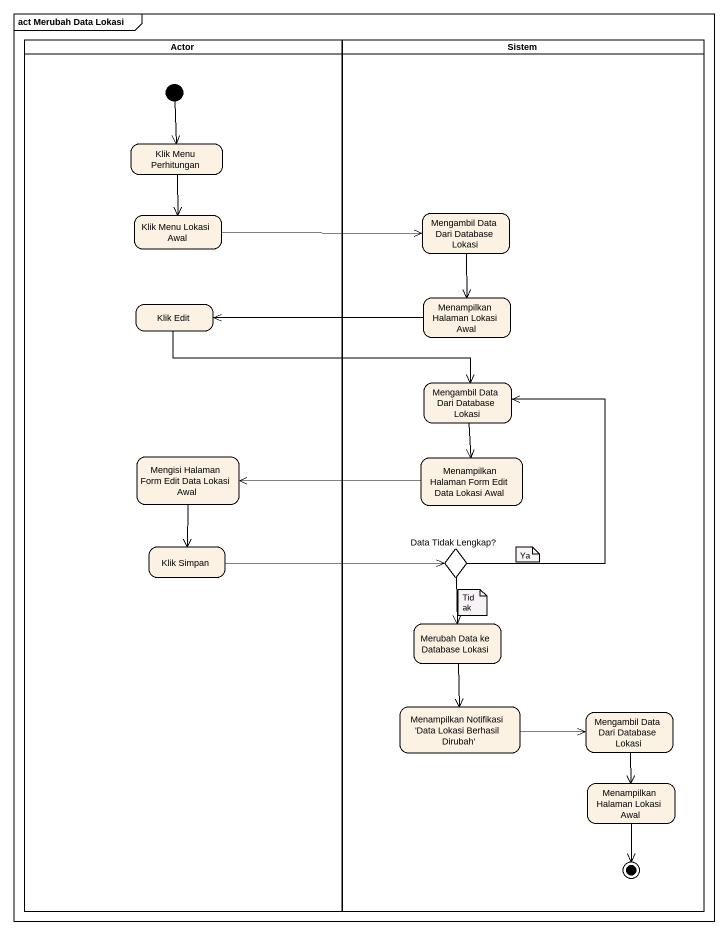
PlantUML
@startuml
mainframe act Merubah Data Lokasi
hide empty description
state "Actor" as Actor_ <<partition>> {
  state "Klik Menu Perhitungan" as Klik_Menu_Perhitungan
  state "Klik Menu Lokasi Awal" as Klik_Menu_Lokasi_Awal
  state "Klik Edit" as Klik_Edit
  state "Mengisi Halaman Form Edit Data Lokasi Awal" as Mengisi_Halaman_Form_Edit
  state "Klik Simpan" as Klik_Simpan
  [*] --> Klik_Menu_Perhitungan
}
state Sistem <<partition>> {
  state "Mengambil Data Dari Database Lokasi" as Mengambil_Data_Dari
  state "Menampilkan Halaman Lokasi Awal" as Menampilkan_Halaman_Lokasi
  state "Mengambil Data Dari Database Lokasi" as Mengambil_Data_Dari_2
  state "Menampilkan Halaman Form Edit Data Lokasi Awal" as Menampilkan_Halaman_Form
  state "Data Tidak Lengkap?" as Data_Tidak_Lengkap <<choice>>
  state "Merubah Data ke Database Lokasi" as Merubah_Data_ke_Database
  state "Menampilkan Notifikasi 'Data Lokasi Berhasil Dirubah'" as Menampilkan_Notifikasi_Data
  state "Mengambil Data Dari Database Lokasi" as Mengambil_Data_Dari_3
  state "Menampilkan Halaman Lokasi Awal" as Menampilkan_Halaman_Lokasi_2
  Menampilkan_Halaman_Lokasi_2 --> [*]
}
Klik_Menu_Perhitungan --> Klik_Menu_Lokasi_Awal
Klik_Menu_Lokasi_Awal -right-> Mengambil_Data_Dari
Mengambil_Data_Dari --> Menampilkan_Halaman_Lokasi
Klik_Edit -right-> Mengambil_Data_Dari_2
Menampilkan_Halaman_Lokasi -left-> Klik_Edit
Mengambil_Data_Dari_2 --> Menampilkan_Halaman_Form
Mengisi_Halaman_Form_Edit --> Klik_Simpan
Menampilkan_Halaman_Form -left-> Mengisi_Halaman_Form_Edit
Klik_Simpan -right-> Data_Tidak_Lengkap
Data_Tidak_Lengkap -up-> Mengambil_Data_Dari_2
Data_Tidak_Lengkap --> Merubah_Data_ke_Database
Merubah_Data_ke_Database --> Menampilkan_Notifikasi_Data
Menampilkan_Notifikasi_Data -right-> Mengambil_Data_Dari_3
Mengambil_Data_Dari_3 --> Menampilkan_Halaman_Lokasi_2
note as N1
  Ya
end note
note as N2
  Tidak
end note
@enduml
